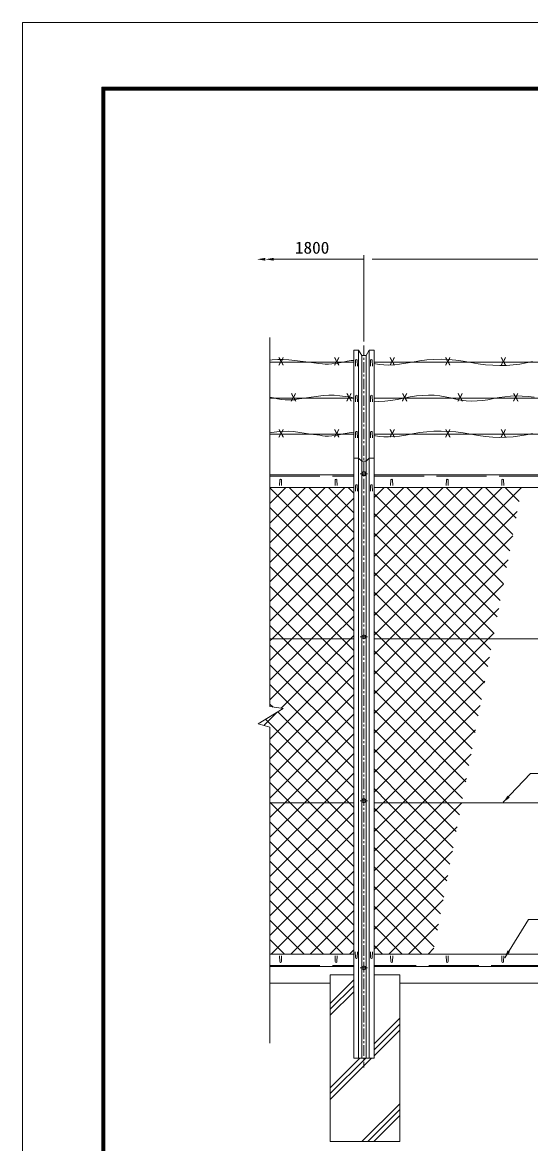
# Model space of a CAD drawing. Units: millimetres, scale not verified. Extents: x -4455 to 4455, y -3150 to 3150.
# Drawn here: x -4455 to -2625, y -887 to 3150 of the extents above; entities that cross this region are included whole.
import ezdxf
from ezdxf.enums import TextEntityAlignment as Align

# ---------------------------------------------------------------- set-up
doc = ezdxf.new("R2010")
doc.units = ezdxf.units.MM
doc.header["$LTSCALE"] = 30
doc.linetypes.add('DASHED', pattern=[7.5, 6, -1.5])
doc.linetypes.add('USER1', pattern=[2, 1.25, -0.25, 0.25, -0.25])
for name, color, linetype, lineweight in [('0-0_1部材', 3, 'Continuous', 18), ('0-1_6文字', 3, 'Continuous', 9), ('0-2_5寸法', 1, 'Continuous', 18), ('0-4_8部品', 3, 'Continuous', 18), ('0-5_4基礎', 4, 'Continuous', 18), ('0-6_2網', 4, 'Continuous', 18), ('0-9_7詳細', 7, 'Continuous', 18), ('0-A_中心線', 1, 'USER1', 18), ('0-B_KOUZOU', 7, 'Continuous', 9), ('0-D_GL', 7, 'Continuous', 9), ('0-E_0', 3, 'Continuous', 18), ('0-F_D-TTL', 7, 'Continuous', 9)]:
    doc.layers.add(name, color=color, linetype=linetype, lineweight=lineweight)
doc.styles.add('ＭＳ ゴシック', font='')
doc.styles.get('ＭＳ ゴシック').set_extended_font_data('MS Gothic')

msp = doc.modelspace()

# ---------------------------------------------------------------- linework, layer by layer
at = {"layer": '0-0_1部材', "color": 4}
for p, q in [((-3563.42, 686.69), (-3563.42, 2016.43)), ((-3563.42, 686.69), (-3515.73, 680.06)), ((-3605.52, 624.34), (-3515.73, 680.06)), ((-3563.42, 612.35), (-3605.52, 624.34)), ((-3563.42, -525.1), (-3563.42, 612.35))]:
    msp.add_line(p, q, dxfattribs=at)
at = {"layer": '0-0_1部材', "color": 7, "lineweight": 9}
for p, q in [((-3261.72, 1970.62), (-3261.72, -579.09)), ((-3244.22, 1970.62), (-3261.72, 1970.62)), ((-3232.72, 1950.62), (-3244.22, 1970.62)), ((-3188.72, 1970.62), (-3206.22, 1970.62)), ((-3188.72, 1970.62), (-3188.72, -579.09)), ((-3261.72, 1580.91), (-3244.22, 1580.91)), ((-3232.72, 1570.19), (-3244.22, 1580.91)), ((-3217.72, 1570.19), (-3206.22, 1580.91)), ((-3206.22, 1580.91), (-3188.72, 1580.91)), ((-3232.72, 1570.19), (-3217.72, 1570.19)), ((-3563.42, 1520.91), (-3261.72, 1520.91)), ((-3188.72, 1520.91), (-1461.72, 1520.91)), ((-3563.42, 1475.91), (-3261.72, 1475.91)), ((-3188.72, 1475.91), (-1461.72, 1475.91)), ((-3563.42, -204.09), (-3261.72, -204.09)), ((-3563.42, -249.09), (-3261.72, -249.09))]:
    msp.add_line(p, q, dxfattribs=at)
at = {"layer": '0-0_1部材'}
for p, q in [((-3244.22, 1970.62), (-3244.22, -579.09)), ((-3232.72, 1950.62), (-3232.72, -579.09)), ((-3217.72, 1950.62), (-3217.72, -579.09)), ((-3206.22, 1970.62), (-3206.22, -579.09)), ((-3528.97, 1482.41), (-3528.22, 1502.91)), ((-3521.47, 1482.41), (-3522.22, 1502.91)), ((-3328.97, 1482.41), (-3328.22, 1502.91)), ((-3321.47, 1482.41), (-3322.22, 1502.91)), ((-3128.97, 1482.41), (-3128.22, 1502.91)), ((-3121.47, 1482.41), (-3122.22, 1502.91)), ((-2928.97, 1482.41), (-2928.22, 1502.91)), ((-2921.47, 1482.41), (-2922.22, 1502.91)), ((-2728.97, 1482.41), (-2728.22, 1502.91)), ((-2721.47, 1482.41), (-2722.22, 1502.91)), ((-3563.42, 930.91), (-3261.72, 930.91)), ((-1461.72, 930.91), (-3188.72, 930.91)), ((-3563.42, 340.91), (-3261.72, 340.91)), ((-1461.72, 340.91), (-3188.72, 340.91)), ((-3528.97, -210.59), (-3528.22, -231.09)), ((-3521.47, -210.59), (-3522.22, -231.09)), ((-3328.97, -210.59), (-3328.22, -231.09)), ((-3321.47, -210.59), (-3322.22, -231.09)), ((-3128.97, -210.59), (-3128.22, -231.09)), ((-3121.47, -210.59), (-3122.22, -231.09)), ((-2928.97, -210.59), (-2928.22, -231.09)), ((-2921.47, -210.59), (-2922.22, -231.09)), ((-2728.97, -210.59), (-2728.22, -231.09)), ((-2721.47, -210.59), (-2722.22, -231.09))]:
    msp.add_line(p, q, dxfattribs=at)
at = {"layer": '0-0_1部材', "color": 1}
for p, q in [((-3563.42, 1926.91), (-3261.72, 1926.91)), ((-3188.72, 1926.91), (-1461.72, 1926.91)), ((-3563.42, 1798.05), (-3261.72, 1798.05)), ((-3188.72, 1798.05), (-1461.72, 1798.05)), ((-3563.42, 1668.15), (-3261.72, 1668.15)), ((-3188.72, 1668.15), (-1461.72, 1668.15))]:
    msp.add_line(p, q, dxfattribs=at)
at = {"layer": '0-0_1部材', "color": 1, "linetype": 'DASHED'}
for p, q in [((-3563.42, 1516.91), (-3261.72, 1516.91)), ((-3188.72, 1516.91), (-1461.72, 1516.91)), ((-3563.42, -245.09), (-3261.72, -245.09)), ((-1461.72, -245.09), (-3188.72, -245.09))]:
    msp.add_line(p, q, dxfattribs=at)
at = {"layer": '0-0_1部材', "color": 7, "lineweight": 9}
msp.add_lwpolyline([(-3232.72, 1950.62), (-3217.72, 1950.62), (-3206.22, 1970.62)], dxfattribs=at)
at = {"layer": '0-0_1部材', "color": 1}
for points in [[(-3563.42, 1934.33), (-3555.44, 1935.32), (-3535.54, 1936.67), (-3515.43, 1936.92), (-3495.13, 1936.07), (-3423.15, 1926.91)], [(-3423.15, 1926.91), (-3387.89, 1922.03), (-3374.56, 1920.89), (-3364.3, 1920), (-3353.19, 1919.9), (-3341.21, 1920.61), (-3328.37, 1922.12), (-3314.68, 1924.43), (-3300.12, 1927.54), (-3285.37, 1930.56), (-3271.1, 1932.62), (-3261.72, 1933.35)], [(-3188.72, 1922.4), (-3183.47, 1920.79), (-3169.68, 1918.27), (-3154.12, 1916.91), (-3136.81, 1916.71), (-3117.75, 1917.69), (-3096.93, 1919.83), (-3074.35, 1923.14), (-3050.02, 1927.62), (-3024.69, 1932.02), (-2999.1, 1935.12), (-2973.27, 1936.92), (-2947.19, 1937.4), (-2920.86, 1936.58), (-2894.28, 1934.45), (-2867.45, 1931.02), (-2840.37, 1926.28), (-2813.46, 1921.54), (-2787.12, 1918.09), (-2761.35, 1915.94), (-2736.16, 1915.1), (-2711.55, 1915.55), (-2687.51, 1917.29), (-2664.04, 1920.34), (-2641.15, 1924.68), (-2618.39, 1929.09)], [(-3439.78, 1798.05), (-3466.48, 1793.74), (-3475.88, 1792.04), (-3486.14, 1791.15), (-3497.25, 1791.05), (-3509.23, 1791.76), (-3522.06, 1793.26), (-3535.76, 1795.57), (-3550.32, 1798.69), (-3563.42, 1801.37)], [(-3261.72, 1797.84), (-3272.68, 1800.48), (-3292.18, 1804.02), (-3311.88, 1806.47), (-3331.78, 1807.82), (-3351.88, 1808.07), (-3372.19, 1807.22), (-3439.78, 1798.05)], [(-3036.21, 1805.34), (-3058.87, 1801.85), (-3082.16, 1797.03), (-3105.49, 1792.2), (-3128.26, 1788.72), (-3150.49, 1786.56), (-3172.17, 1785.74), (-3188.72, 1786.15)], [(-2612.18, 1801.07), (-2633.97, 1803.62), (-2655.49, 1805.07), (-2676.73, 1805.42), (-2697.69, 1804.67), (-2718.38, 1802.82), (-2738.79, 1799.88), (-2758.93, 1795.83), (-2778.85, 1791.85), (-2798.59, 1789.09), (-2818.15, 1787.55), (-2837.54, 1787.24), (-2856.75, 1788.15), (-2875.79, 1790.29), (-2894.66, 1793.65), (-2913.35, 1798.23), (-2932.26, 1802.75), (-2951.8, 1805.94), (-2971.96, 1807.8), (-2992.75, 1808.32), (-3014.17, 1807.5), (-3036.21, 1805.34)], [(-3563.42, 1673.18), (-3558.26, 1674.12), (-3538.56, 1676.56), (-3518.66, 1677.91), (-3498.55, 1678.16), (-3478.25, 1677.31), (-3417.07, 1668.15)], [(-3417.07, 1668.15), (-3383.96, 1663.84), (-3374.56, 1662.14), (-3364.3, 1661.24), (-3353.19, 1661.15), (-3341.21, 1661.85), (-3328.37, 1663.36), (-3314.68, 1665.67), (-3300.12, 1668.78), (-3285.37, 1671.81), (-3271.1, 1673.86), (-3261.72, 1674.59)], [(-3188.72, 1663.64), (-3183.47, 1662.04), (-3169.68, 1659.51), (-3154.12, 1658.15), (-3136.81, 1657.96), (-3117.75, 1658.93), (-3096.93, 1661.08), (-3074.35, 1664.38), (-3050.02, 1668.86), (-3024.69, 1673.27), (-2999.1, 1676.37), (-2973.27, 1678.16), (-2947.19, 1678.65), (-2920.86, 1677.83), (-2894.28, 1675.7), (-2867.45, 1672.27), (-2840.37, 1667.53), (-2813.46, 1662.78), (-2787.12, 1659.34), (-2761.35, 1657.19), (-2736.16, 1656.34), (-2711.55, 1656.79), (-2687.51, 1658.54), (-2664.04, 1661.58), (-2641.15, 1665.93), (-2618.39, 1670.33)]]:
    msp.add_lwpolyline(points, dxfattribs=at)
at = {"layer": '0-0_1部材'}
for centre, start, end in [((-3525.22, 1502.91), 0, 180), ((-3325.22, 1502.91), 0, 180), ((-3125.22, 1502.91), 0, 180), ((-2925.22, 1502.91), 0, 180), ((-2725.22, 1502.91), 0, 180), ((-3525.22, -231.09), 180, 0), ((-3325.22, -231.09), 180, 0), ((-3125.22, -231.09), 180, 0), ((-2925.22, -231.09), 180, 0), ((-2725.22, -231.09), 180, 0)]:
    msp.add_arc(centre, 3, start, end, dxfattribs=at)
at = {"layer": '0-1_6文字', "color": 7}
msp.add_line((-2633.05, -79.99), (-2718.46, -217.41), dxfattribs=at)
at = {"layer": '0-1_6文字', "color": 1, "lineweight": 18}
msp.add_line((-2006.61, -79.99), (-2633.05, -79.99), dxfattribs=at)
at = {"layer": '0-1_6文字', "color": 6, "lineweight": 18}
msp.add_lwpolyline([(-2431.18, 445.78), (-2625.72, 445.78), (-2723.55, 342.36)], dxfattribs=at)
at = {"layer": '0-1_6文字', "color": 6}
msp.add_solid([(-2724.92, 340.91), (-2708.09, 366.28), (-2700.52, 359.12)], dxfattribs=at)
at = {"layer": '0-1_6文字', "color": 7}
msp.add_solid([(-2719.52, -219.11), (-2708.1, -190.88), (-2699.25, -196.38)], dxfattribs=at)
at = {"layer": '0-2_5寸法'}
msp.add_line((-3550.34, 2297.63), (-3225.22, 2297.63), dxfattribs=at)
for points in [[(-3580.34, 2302.63), (-3580.34, 2292.63), (-3610.34, 2297.63)], [(-3550.34, 2302.63), (-3550.34, 2292.63), (-3580.34, 2297.63)]]:
    msp.add_solid(points, dxfattribs=at)
at = {"layer": '0-4_8部品', "color": 1, "linetype": 'USER1'}
for p, q in [((-3238.66, 1525.36), (-3211.78, 1525.36)), ((-3238.65, 938.04), (-3211.77, 938.04)), ((-3238.65, 348.04), (-3211.77, 348.04)), ((-3238.65, -253.54), (-3211.77, -253.54))]:
    msp.add_line(p, q, dxfattribs=at)
at = {"layer": '0-4_8部品'}
msp.add_lwpolyline([(-3217.39, 1525.36), (-3221.31, 1532.15), (-3229.15, 1532.15), (-3233.07, 1525.36), (-3229.15, 1518.57), (-3221.31, 1518.57)], close=True, dxfattribs=at)
for centre in [(-3225.23, 1525.36), (-3225.22, 938.04), (-3225.22, 348.04), (-3225.22, -253.54)]:
    msp.add_circle(centre, 6.8, dxfattribs=at)
at = {"layer": '0-5_4基礎', "color": 7, "lineweight": 9}
for p, q in [((-3346.27, -879.09), (-3346.27, -279.09)), ((-3346.27, -279.09), (-3261.72, -279.09)), ((-3188.72, -279.09), (-3096.27, -279.09)), ((-3096.27, -879.09), (-3096.27, -279.09)), ((-3346.27, -879.09), (-3096.27, -879.09))]:
    msp.add_line(p, q, dxfattribs=at)
at = {"layer": '0-5_4基礎'}
for p, q in [((-3346.27, -381.87), (-3261.72, -297.32)), ((-3346.27, -403.08), (-3261.72, -318.53)), ((-3346.27, -424.29), (-3261.72, -339.74)), ((-3188.72, -527.78), (-3096.27, -435.33)), ((-3188.72, -548.99), (-3096.27, -456.54)), ((-3188.72, -570.2), (-3096.27, -477.75)), ((-3346.27, -727.75), (-3197.61, -579.09)), ((-3346.27, -706.54), (-3218.82, -579.09)), ((-3346.27, -685.33), (-3240.04, -579.09)), ((-3232.21, -879.09), (-3096.27, -743.15)), ((-3211, -879.09), (-3096.27, -764.36)), ((-3189.79, -879.09), (-3096.27, -785.57))]:
    msp.add_line(p, q, dxfattribs=at)
at = {"layer": '0-6_2網'}
for p, q in [((-3563.42, 1418.42), (-3505.94, 1475.91)), ((-3563.42, 1347.71), (-3435.23, 1475.91)), ((-3563.42, 1277), (-3364.52, 1475.91)), ((-3563.42, 1206.29), (-3293.81, 1475.91)), ((-3261.72, 1172.31), (-3563.42, 1474.02)), ((-3261.72, 1243.02), (-3494.6, 1475.91)), ((-3261.72, 1313.74), (-3423.89, 1475.91)), ((-3261.72, 1384.45), (-3353.18, 1475.91)), ((-3261.72, 1455.16), (-3282.47, 1475.91)), ((-3188.72, 1439.57), (-3152.39, 1475.91)), ((-3188.72, 1368.86), (-3081.68, 1475.91)), ((-3188.72, 1298.15), (-3010.96, 1475.91)), ((-3188.72, 1227.44), (-2940.25, 1475.91)), ((-3188.72, 1156.73), (-2869.54, 1475.91)), ((-3188.72, 1086.02), (-2798.83, 1475.91)), ((-3188.72, 1015.31), (-2728.12, 1475.91)), ((-3188.72, 944.6), (-2657.41, 1475.91)), ((-2734.2, 1069.06), (-3141.05, 1475.91)), ((-2722.88, 1128.44), (-3070.34, 1475.91)), ((-2711.55, 1187.83), (-2999.63, 1475.91)), ((-2700.22, 1247.21), (-2928.92, 1475.91)), ((-2688.89, 1306.59), (-2858.2, 1475.91)), ((-2677.56, 1365.97), (-2787.49, 1475.91)), ((-2666.23, 1425.35), (-2716.78, 1475.91)), ((-3563.42, 1135.58), (-3261.72, 1437.28)), ((-2745.53, 1009.68), (-3188.72, 1452.87)), ((-3261.72, 1101.6), (-3563.42, 1403.31)), ((-2756.86, 950.3), (-3188.72, 1382.16)), ((-3131.7, 930.91), (-2673.06, 1389.55)), ((-3563.42, 1064.87), (-3261.72, 1366.57)), ((-3261.72, 1030.89), (-3563.42, 1332.6)), ((-3563.42, 994.16), (-3261.72, 1295.86)), ((-2808.18, 930.91), (-3188.72, 1311.45)), ((-3060.99, 930.91), (-2689.73, 1302.17)), ((-3261.72, 960.18), (-3563.42, 1261.89)), ((-3555.96, 930.91), (-3261.72, 1225.15)), ((-2878.89, 930.91), (-3188.72, 1240.74)), ((-2990.28, 930.91), (-2706.4, 1214.78)), ((-3303.15, 930.91), (-3563.42, 1191.18)), ((-3485.25, 930.91), (-3261.72, 1154.44)), ((-2949.6, 930.91), (-3188.72, 1170.02)), ((-3373.86, 930.91), (-3563.42, 1120.47)), ((-3020.31, 930.91), (-3188.72, 1099.31)), ((-2919.57, 930.91), (-2723.07, 1127.4)), ((-3444.58, 930.91), (-3563.42, 1049.76)), ((-3414.54, 930.91), (-3261.72, 1083.73)), ((-3343.83, 930.91), (-3261.72, 1013.02)), ((-3091.02, 930.91), (-3188.72, 1028.6)), ((-2848.86, 930.91), (-2739.75, 1040.02)), ((-3563.42, 923.45), (-3555.96, 930.91)), ((-3563.42, 852.74), (-3485.25, 930.91)), ((-3563.42, 782.02), (-3414.54, 930.91)), ((-3563.42, 711.31), (-3343.83, 930.91)), ((-3261.72, 748.05), (-3444.58, 930.91)), ((-3261.72, 818.76), (-3373.86, 930.91)), ((-3261.72, 889.47), (-3303.15, 930.91)), ((-3188.72, 873.89), (-3131.7, 930.91)), ((-3188.72, 803.18), (-3060.99, 930.91)), ((-3188.72, 732.47), (-2990.28, 930.91)), ((-3188.72, 661.76), (-2919.57, 930.91)), ((-3188.72, 591.04), (-2848.86, 930.91)), ((-3188.72, 520.33), (-2778.15, 930.91)), ((-2813.51, 653.4), (-3091.02, 930.91)), ((-2802.18, 712.78), (-3020.31, 930.91)), ((-2790.85, 772.16), (-2949.6, 930.91)), ((-2779.52, 831.54), (-2878.89, 930.91)), ((-2768.19, 890.92), (-2808.18, 930.91)), ((-2778.15, 930.91), (-2756.42, 952.63)), ((-3261.72, 606.63), (-3563.42, 908.33)), ((-3563.42, 569.89), (-3261.72, 871.6)), ((-2836.17, 534.64), (-3188.72, 887.18)), ((-3188.72, 449.62), (-2773.09, 865.25)), ((-3261.72, 535.92), (-3563.42, 837.62)), ((-2847.5, 475.26), (-3188.72, 816.47)), ((-3563.42, 499.18), (-3261.72, 800.89)), ((-3188.72, 378.91), (-2789.77, 777.87)), ((-3261.72, 465.21), (-3563.42, 766.91)), ((-3563.42, 428.47), (-3261.72, 730.18)), ((-2858.83, 415.88), (-3188.72, 745.76)), ((-3552.38, 685.15), (-3563.42, 696.2)), ((-3156.01, 340.91), (-2806.44, 690.48)), ((-3585.42, 618.61), (-3537.45, 666.58)), ((-3563.42, 357.76), (-3261.72, 659.47)), ((-3261.72, 394.5), (-3535.2, 667.98)), ((-2870.16, 356.49), (-3188.72, 675.05)), ((-3509.57, 340.91), (-3261.72, 588.76)), ((-3085.3, 340.91), (-2823.11, 603.1)), ((-3349.55, 340.91), (-3563.42, 554.78)), ((-2996, 340.91), (-3188.72, 533.63)), ((-3438.86, 340.91), (-3261.72, 518.04)), ((-3014.59, 340.91), (-2839.78, 515.72)), ((-3420.26, 340.91), (-3563.42, 484.07)), ((-3368.15, 340.91), (-3261.72, 447.33)), ((-3066.71, 340.91), (-3188.72, 462.92)), ((-3490.97, 340.91), (-3563.42, 413.36)), ((-2943.88, 340.91), (-2856.46, 428.33)), ((-3137.42, 340.91), (-3188.72, 392.21)), ((-3563.42, 287.05), (-3509.57, 340.91)), ((-3563.42, 216.34), (-3438.86, 340.91)), ((-3563.42, 145.63), (-3368.15, 340.91)), ((-3261.72, 111.65), (-3490.97, 340.91)), ((-3261.72, 182.36), (-3420.26, 340.91)), ((-3261.72, 253.08), (-3349.55, 340.91)), ((-3188.72, 308.2), (-3156.01, 340.91)), ((-3188.72, 237.49), (-3085.3, 340.91)), ((-3188.72, 166.78), (-3014.59, 340.91)), ((-3188.72, 96.07), (-2943.88, 340.91)), ((-3188.72, 25.36), (-2873.17, 340.91)), ((-2915.48, 118.97), (-3137.42, 340.91)), ((-2904.15, 178.35), (-3066.71, 340.91)), ((-2892.82, 237.73), (-2996, 340.91)), ((-2873.17, 340.91), (-2873.13, 340.95)), ((-3563.42, 4.21), (-3261.72, 305.91)), ((-2926.81, 59.59), (-3188.72, 321.5)), ((-3261.72, -29.77), (-3563.42, 271.94)), ((-3188.72, -45.35), (-2889.8, 253.56)), ((-2938.14, 0.21), (-3188.72, 250.79)), ((-3563.42, -66.5), (-3261.72, 235.2)), ((-3261.72, -100.48), (-3563.42, 201.23)), ((-3563.42, -137.21), (-3261.72, 164.49)), ((-2949.47, -59.17), (-3188.72, 180.08)), ((-3188.72, -116.06), (-2906.48, 166.18)), ((-3261.72, -171.19), (-3563.42, 130.52)), ((-3559.59, -204.09), (-3261.72, 93.78)), ((-2960.8, -118.55), (-3188.72, 109.36)), ((-3299.52, -204.09), (-3563.42, 59.81)), ((-3188.72, -186.77), (-2923.15, 78.8)), ((-3488.88, -204.09), (-3261.72, 23.07)), ((-2972.13, -177.93), (-3188.72, 38.65)), ((-3370.24, -204.09), (-3563.42, -10.91)), ((-3016.68, -204.09), (-3188.72, -32.06)), ((-3135.33, -204.09), (-2939.82, -8.59)), ((-3418.17, -204.09), (-3261.72, -47.64)), ((-3440.95, -204.09), (-3563.42, -81.62)), ((-3347.46, -204.09), (-3261.72, -118.35)), ((-3087.39, -204.09), (-3188.72, -102.77)), ((-3064.62, -204.09), (-2956.49, -95.97)), ((-3511.66, -204.09), (-3563.42, -152.33)), ((-3276.75, -204.09), (-3261.72, -189.06)), ((-3158.1, -204.09), (-3188.72, -173.48)), ((-2993.91, -204.09), (-2973.17, -183.35))]:
    msp.add_line(p, q, dxfattribs=at)
for points in [[(-3261.72, 677.34), (-3515.29, 930.91), (-3563.42, 979.04)], [(-3522.97, 681.06), (-3273.12, 930.91), (-3261.72, 942.31)], [(-2824.84, 594.02), (-3161.73, 930.91), (-3188.72, 957.89)], [(-3261.72, 323.79), (-3278.84, 340.91), (-3578.83, 640.9)], [(-2881.49, 297.11), (-2925.29, 340.91), (-3188.72, 604.34)], [(-3563.42, 74.92), (-3297.44, 340.91), (-3261.72, 376.62)], [(-3261.72, 40.94), (-3561.68, 340.91), (-3563.42, 342.65)]]:
    msp.add_lwpolyline(points, dxfattribs=at)
at = {"layer": '0-9_7詳細', "color": 1}
for p, q in [((-3225.22, 2002.05), (-3225.22, 2312.63)), ((-3195.22, 2297.63), (-1455.22, 2297.63))]:
    msp.add_line(p, q, dxfattribs=at)
at = {"layer": '0-A_中心線'}
msp.add_line((-3225.22, 1987.45), (-3225.22, -612.63), dxfattribs=at)
at = {"layer": '0-B_KOUZOU'}
for p, q in [((-1461.72, -204.09), (-3188.72, -204.09)), ((-1461.72, -249.09), (-3188.72, -249.09))]:
    msp.add_line(p, q, dxfattribs=at)
at = {"layer": '0-D_GL'}
for p, q in [((-3563.42, -309.09), (-3346.27, -309.09)), ((-3096.27, -309.09), (-1546.27, -309.09)), ((-3261.72, -579.09), (-3188.72, -579.09))]:
    msp.add_line(p, q, dxfattribs=at)
at = {"layer": '0-E_0'}
for p, q in [((-3255.97, 1913.28), (-3255.22, 1933.78)), ((-3248.47, 1913.28), (-3249.22, 1933.78)), ((-3201.97, 1913.28), (-3201.22, 1933.78)), ((-3194.47, 1913.28), (-3195.22, 1933.78)), ((-3255.97, 1784.43), (-3255.22, 1804.93)), ((-3248.47, 1784.43), (-3249.22, 1804.93)), ((-3201.97, 1784.43), (-3201.22, 1804.93)), ((-3194.47, 1784.43), (-3195.22, 1804.93)), ((-3255.97, 1654.53), (-3255.22, 1675.03)), ((-3248.47, 1654.53), (-3249.22, 1675.03)), ((-3201.97, 1654.53), (-3201.22, 1675.03)), ((-3194.47, 1654.53), (-3195.22, 1675.03)), ((-3255.97, 1462.28), (-3255.22, 1482.78)), ((-3248.47, 1462.28), (-3249.22, 1482.78)), ((-3201.97, 1462.28), (-3201.22, 1482.78)), ((-3194.47, 1462.28), (-3195.22, 1482.78)), ((-3256.22, -196.07), (-3255.47, -216.57)), ((-3248.72, -196.07), (-3249.47, -216.57)), ((-3201.72, -196.07), (-3200.97, -216.57)), ((-3194.22, -196.07), (-3194.97, -216.57))]:
    msp.add_line(p, q, dxfattribs=at)
for centre, start, end in [((-3252.22, 1933.78), 0, 180), ((-3198.22, 1933.78), 0, 180), ((-3252.22, 1804.93), 0, 180), ((-3198.22, 1804.93), 0, 180), ((-3252.22, 1675.03), 0, 180), ((-3198.22, 1675.03), 0, 180), ((-3252.22, 1482.78), 0, 180), ((-3198.22, 1482.78), 0, 180), ((-3252.47, -216.57), 180, 0), ((-3197.97, -216.57), 180, 0)]:
    msp.add_arc(centre, 3, start, end, dxfattribs=at)
at = {"layer": '0-F_D-TTL', "color": 2, "lineweight": 18}
msp.add_lwpolyline([(-4454.56, 3150.45), (4455.14, 3150.45), (4455.14, -3149.97), (-4454.56, -3149.97)], close=True, dxfattribs=at)
at = {"layer": '0-F_D-TTL'}
for points in [[(-4168.18, 2917.11), (4168.75, 2917.11), (4168.75, -2916.62), (-4168.18, -2916.62)], [(-4165.53, 2914.45), (4166.1, 2914.45), (4166.1, -2913.97), (-4165.53, -2913.97)], [(-4162.87, 2911.8), (4163.45, 2911.8), (4163.45, -2911.32), (-4162.87, -2911.32)], [(-4160.22, 2909.15), (4160.8, 2909.15), (4160.8, -2908.67), (-4160.22, -2908.67)], [(-4157.57, 2906.5), (4158.15, 2906.5), (4158.15, -2906.02), (-4157.57, -2906.02)]]:
    msp.add_lwpolyline(points, close=True, dxfattribs=at)

# ---------------------------------------------------------------- texts
at = {"layer": '0-0_1部材', "color": 1, "style": 'ＭＳ ゴシック', "width": 1.2}
for p in [(-3535.04, 1906.63), (-3335.04, 1906.63), (-3135.04, 1906.63), (-2935.04, 1906.63), (-2735.04, 1906.63), (-3490.53, 1777.78), (-3290.53, 1777.78), (-3090.53, 1777.78), (-2890.53, 1777.78), (-2690.53, 1777.78), (-3535.04, 1647.87), (-3335.04, 1647.87), (-3135.04, 1647.87), (-2935.04, 1647.87), (-2735.04, 1647.87)]:
    msp.add_text('X', height=28.81, dxfattribs=at).set_placement(p, align=Align.BOTTOM_LEFT)
at = {"layer": '0-2_5寸法', "color": 3, "style": 'ＭＳ ゴシック', "width": 1.05}
msp.add_text('1800', height=43.33, dxfattribs=at).set_placement((-3473.69, 2304.72), align=Align.BOTTOM_LEFT)

doc.saveas('drawing.dxf')
